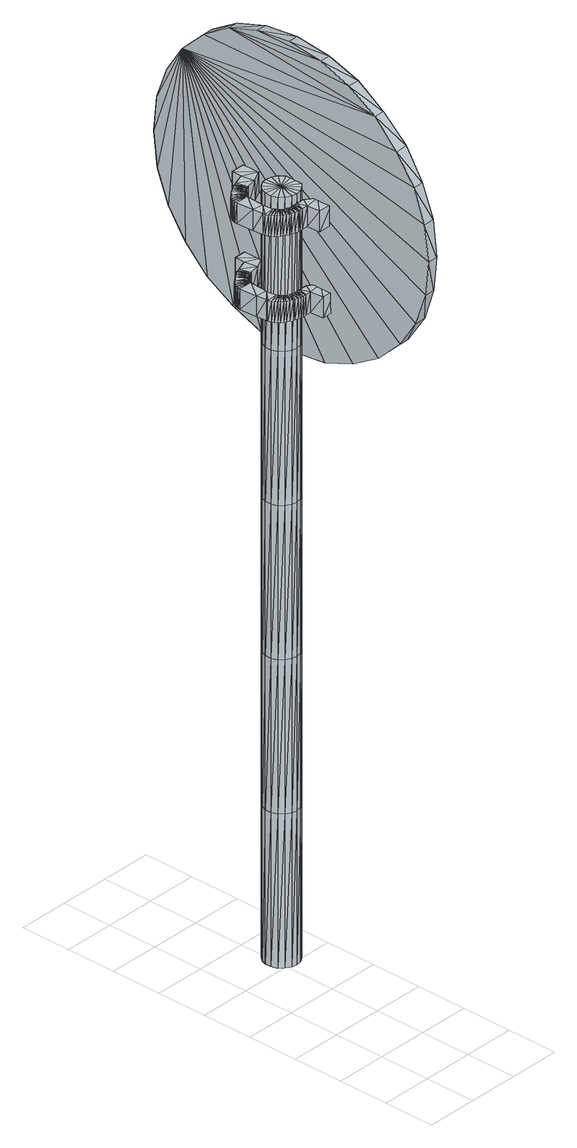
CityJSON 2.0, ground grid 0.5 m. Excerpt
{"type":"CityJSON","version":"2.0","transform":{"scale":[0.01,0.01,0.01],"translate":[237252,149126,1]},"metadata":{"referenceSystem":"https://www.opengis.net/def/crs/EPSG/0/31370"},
"CityObjects":{
"object1":{"type":"GenericCityObject","attributes":{"cluster":104,"mean_distance_to_centroid":0.229,"new_centroid_x":237252.13,"new_centroid_y":149127.52,"mean_distance_to_camera":14.47,"H1":0,"H2":0,"Z_final":108.92,"cluster2":-1,"proj_x":237245.87,"proj_y":149133.94,"id_line":66867,"bearing_l":225.71,"distance":8.96,"orientation":"left","G_obj":45.71},"geometry":[{"type":"MultiSurface","lod":"2","boundaries":[[[0,1,2]],[[2,1,3]],[[3,1,4]],[[4,1,5]],[[5,1,6]],[[1,7,6]],[[1,8,7]],[[1,9,8]],[[1,10,9]],[[1,11,10]],[[1,12,11]],[[1,13,12]],[[1,14,13]],[[15,14,1]],[[16,15,1]],[[17,16,1]],[[18,17,1]],[[0,18,1]],[[19,20,0]],[[19,0,2]],[[21,19,2]],[[21,2,3]],[[21,3,22]],[[22,3,4]],[[22,4,23]],[[23,4,5]],[[23,5,24]],[[24,5,6]],[[24,6,25]],[[25,6,7]],[[25,7,26]],[[26,7,8]],[[26,8,27]],[[8,9,27]],[[27,9,28]],[[9,10,28]],[[10,29,28]],[[10,11,29]],[[11,30,29]],[[11,12,30]],[[30,12,31]],[[31,12,13]],[[31,13,32]],[[32,13,14]],[[32,14,33]],[[33,14,15]],[[33,15,34]],[[34,15,16]],[[34,16,35]],[[35,16,17]],[[36,35,17]],[[18,36,17]],[[20,36,18]],[[20,18,0]],[[37,38,20]],[[37,20,19]],[[39,37,19]],[[21,39,19]],[[39,21,40]],[[40,21,22]],[[40,22,41]],[[41,22,23]],[[41,23,42]],[[42,23,24]],[[42,24,43]],[[43,24,25]],[[43,25,44]],[[44,25,26]],[[26,45,44]],[[26,27,45]],[[27,46,45]],[[27,28,46]],[[28,47,46]],[[28,29,47]],[[47,29,48]],[[29,30,48]],[[48,30,49]],[[49,30,31]],[[49,31,50]],[[50,31,32]],[[50,32,51]],[[51,32,33]],[[51,33,52]],[[52,33,34]],[[52,34,53]],[[53,34,35]],[[54,53,35]],[[54,35,36]],[[38,54,36]],[[38,36,20]],[[55,56,38]],[[55,38,37]],[[57,55,37]],[[57,37,39]],[[57,39,58]],[[58,39,40]],[[58,40,59]],[[59,40,41]],[[59,41,60]],[[60,41,42]],[[60,42,61]],[[61,42,43]],[[61,43,62]],[[62,43,44]],[[44,63,62]],[[44,45,63]],[[45,64,63]],[[45,46,64]],[[46,65,64]],[[46,47,65]],[[47,66,65]],[[47,48,66]],[[66,48,67]],[[67,48,49]],[[67,49,68]],[[68,49,50]],[[68,50,69]],[[69,50,51]],[[69,51,70]],[[70,51,52]],[[70,52,71]],[[71,52,53]],[[72,71,53]],[[72,53,54]],[[56,72,54]],[[56,54,38]],[[73,74,56]],[[73,56,55]],[[75,73,55]],[[75,55,57]],[[75,57,76]],[[76,57,58]],[[76,58,77]],[[77,58,59]],[[77,59,78]],[[78,59,60]],[[78,60,79]],[[79,60,61]],[[79,61,80]],[[80,61,62]],[[62,81,80]],[[62,63,81]],[[63,82,81]],[[63,64,82]],[[64,83,82]],[[64,65,83]],[[65,84,83]],[[65,66,84]],[[84,66,85]],[[85,66,67]],[[85,67,86]],[[86,67,68]],[[86,68,87]],[[87,68,69]],[[87,69,88]],[[88,69,70]],[[88,70,89]],[[89,70,71]],[[90,89,71]],[[90,71,72]],[[74,90,72]],[[74,72,56]],[[91,92,74]],[[91,74,73]],[[93,91,73]],[[93,73,75]],[[93,75,94]],[[94,75,76]],[[94,76,95]],[[95,76,77]],[[95,77,96]],[[96,77,78]],[[96,78,97]],[[97,78,79]],[[97,79,98]],[[98,79,80]],[[80,99,98]],[[80,81,99]],[[81,100,99]],[[81,82,100]],[[82,101,100]],[[82,83,101]],[[83,102,101]],[[83,84,102]],[[102,84,103]],[[103,84,85]],[[103,85,104]],[[104,85,86]],[[104,86,105]],[[105,86,87]],[[105,87,106]],[[106,87,88]],[[106,88,107]],[[107,88,89]],[[108,107,89]],[[108,89,90]],[[92,108,90]],[[92,90,74]],[[92,91,109]],[[91,93,109]],[[93,94,109]],[[94,95,109]],[[95,96,109]],[[109,96,97]],[[109,97,98]],[[109,98,99]],[[109,99,100]],[[109,100,101]],[[109,101,102]],[[109,102,103]],[[109,103,104]],[[105,109,104]],[[106,109,105]],[[107,109,106]],[[108,109,107]],[[92,109,108]],[[110,111,112]],[[113,112,114]],[[115,112,113]],[[116,112,115]],[[117,112,116]],[[118,112,117]],[[119,112,118]],[[120,112,119]],[[121,112,120]],[[122,112,121]],[[122,123,112]],[[123,110,112]],[[111,124,112]],[[124,125,112]],[[125,126,112]],[[126,127,112]],[[127,128,112]],[[128,129,112]],[[129,130,112]],[[130,131,112]],[[112,131,132]],[[131,133,132]],[[131,134,133]],[[133,134,135]],[[133,135,136]],[[135,137,136]],[[133,136,138]],[[136,139,138]],[[136,137,139]],[[137,140,139]],[[137,135,140]],[[135,141,140]],[[135,134,141]],[[134,142,141]],[[134,131,142]],[[131,143,142]],[[131,130,143]],[[143,130,144]],[[144,130,129]],[[144,129,145]],[[145,129,128]],[[145,128,146]],[[146,127,147]],[[147,127,126]],[[147,126,148]],[[148,126,125]],[[148,125,149]],[[149,125,124]],[[150,149,124]],[[150,124,111]],[[151,150,111]],[[151,111,110]],[[152,151,110]],[[152,110,123]],[[146,128,127]],[[153,123,122]],[[154,153,122]],[[154,122,121]],[[155,154,121]],[[155,121,120]],[[156,155,120]],[[156,120,119]],[[157,156,119]],[[157,119,118]],[[157,118,158]],[[158,118,117]],[[158,117,159]],[[153,152,123]],[[159,117,116]],[[159,116,160]],[[160,116,115]],[[160,115,161]],[[161,115,113]],[[161,113,162]],[[162,113,114]],[[162,114,163]],[[163,114,112]],[[163,112,164]],[[164,112,132]],[[132,165,164]],[[132,133,165]],[[133,138,165]],[[138,139,140]],[[161,162,163]],[[160,161,163]],[[159,160,163]],[[158,159,163]],[[157,158,163]],[[156,157,163]],[[155,156,163]],[[154,155,163]],[[153,154,163]],[[153,163,152]],[[152,163,151]],[[151,163,150]],[[150,163,149]],[[149,163,148]],[[148,163,147]],[[147,163,146]],[[146,163,145]],[[145,163,144]],[[144,163,143]],[[143,163,142]],[[163,164,142]],[[142,164,165]],[[142,165,141]],[[165,140,141]],[[165,138,140]],[[166,167,168]],[[168,167,169]],[[170,168,169]],[[170,169,171]],[[170,171,172]],[[172,171,173]],[[172,173,174]],[[174,173,175]],[[174,175,176]],[[176,175,177]],[[176,177,178]],[[178,177,179]],[[178,179,180]],[[180,179,181]],[[180,181,182]],[[182,181,183]],[[182,183,184]],[[184,183,185]],[[184,185,186]],[[186,185,187]],[[186,187,188]],[[188,187,189]],[[188,189,190]],[[190,189,191]],[[192,190,191]],[[192,191,193]],[[194,192,193]],[[194,193,195]],[[196,194,195]],[[196,195,197]],[[198,196,197]],[[198,197,199]],[[200,198,199]],[[200,199,201]],[[202,200,201]],[[202,201,203]],[[204,202,203]],[[204,203,205]],[[206,204,205]],[[206,205,207]],[[208,206,207]],[[208,207,209]],[[210,208,209]],[[210,209,211]],[[212,210,211]],[[212,211,213]],[[214,212,213]],[[214,213,215]],[[216,214,215]],[[216,215,217]],[[216,217,218]],[[218,217,219]],[[218,219,220]],[[220,219,221]],[[220,221,222]],[[222,221,223]],[[222,223,224]],[[224,223,225]],[[224,225,226]],[[226,225,227]],[[226,227,228]],[[228,227,229]],[[228,229,230]],[[230,229,231]],[[230,231,232]],[[232,231,233]],[[232,233,234]],[[234,233,235]],[[234,235,236]],[[236,235,237]],[[238,236,237]],[[238,237,239]],[[238,239,240]],[[240,239,241]],[[241,242,240]],[[241,243,242]],[[242,243,244]],[[244,243,245]],[[244,245,246]],[[246,245,247]],[[246,247,248]],[[248,247,249]],[[248,249,250]],[[250,249,251]],[[250,251,252]],[[252,251,253]],[[252,253,254]],[[254,253,255]],[[254,255,256]],[[256,255,257]],[[256,257,258]],[[258,257,259]],[[258,259,260]],[[260,259,261]],[[260,261,262]],[[262,261,263]],[[262,263,264]],[[264,263,265]],[[264,265,266]],[[266,265,267]],[[267,268,266]],[[267,269,268]],[[269,270,268]],[[269,271,270]],[[271,272,270]],[[271,273,272]],[[273,274,272]],[[273,275,274]],[[275,276,274]],[[275,277,276]],[[277,278,276]],[[277,279,278]],[[279,280,278]],[[279,281,280]],[[281,282,280]],[[281,283,282]],[[283,284,282]],[[283,285,284]],[[285,286,284]],[[285,287,286]],[[287,288,286]],[[287,289,288]],[[288,289,290]],[[290,289,291]],[[290,291,292]],[[292,291,293]],[[292,293,294]],[[294,293,295]],[[294,295,296]],[[296,295,297]],[[296,297,298]],[[298,297,299]],[[298,299,300]],[[300,299,301]],[[300,301,302]],[[302,301,303]],[[302,303,304]],[[304,303,305]],[[304,305,306]],[[306,305,307]],[[306,307,308]],[[308,307,309]],[[308,309,310]],[[310,309,311]],[[310,311,312]],[[312,311,313]],[[313,166,312]],[[313,167,166]],[[169,167,313]],[[169,313,171]],[[171,313,311]],[[173,171,311]],[[173,311,309]],[[175,173,309]],[[175,309,307]],[[177,175,307]],[[177,307,305]],[[179,177,305]],[[179,305,303]],[[181,179,303]],[[181,303,301]],[[183,181,301]],[[183,301,299]],[[183,299,297]],[[185,183,297]],[[185,297,295]],[[187,185,295]],[[187,295,293]],[[187,293,291]],[[189,187,291]],[[189,291,289]],[[189,289,287]],[[189,287,285]],[[191,189,285]],[[191,285,283]],[[193,191,283]],[[195,193,283]],[[195,283,281]],[[197,195,281]],[[199,197,281]],[[201,199,281]],[[201,281,279]],[[203,201,279]],[[205,203,279]],[[205,279,277]],[[205,277,207]],[[207,277,209]],[[209,277,275]],[[209,275,211]],[[211,275,273]],[[211,273,213]],[[213,273,271]],[[213,271,215]],[[215,271,269]],[[215,269,217]],[[217,269,219]],[[219,269,267]],[[219,267,221]],[[221,267,265]],[[221,265,223]],[[223,265,263]],[[223,263,225]],[[225,263,261]],[[225,261,227]],[[227,261,259]],[[227,259,229]],[[229,259,257]],[[229,257,255]],[[229,255,231]],[[231,255,253]],[[231,253,233]],[[233,253,251]],[[233,251,235]],[[251,249,235]],[[235,249,247]],[[235,247,237]],[[247,245,237]],[[237,245,243]],[[237,243,239]],[[239,243,241]],[[238,240,242]],[[168,312,166]],[[170,312,168]],[[170,310,312]],[[172,310,170]],[[172,308,310]],[[174,308,172]],[[174,306,308]],[[176,306,174]],[[176,304,306]],[[178,304,176]],[[178,302,304]],[[180,302,178]],[[180,300,302]],[[182,300,180]],[[182,298,300]],[[182,296,298]],[[184,296,182]],[[184,294,296]],[[186,294,184]],[[186,292,294]],[[186,290,292]],[[188,290,186]],[[188,288,290]],[[188,286,288]],[[188,284,286]],[[190,284,188]],[[190,282,284]],[[192,282,190]],[[194,282,192]],[[194,280,282]],[[196,280,194]],[[198,280,196]],[[200,280,198]],[[200,278,280]],[[202,278,200]],[[204,278,202]],[[204,276,278]],[[204,206,276]],[[206,208,276]],[[208,274,276]],[[208,210,274]],[[210,272,274]],[[210,212,272]],[[212,270,272]],[[212,214,270]],[[214,268,270]],[[214,216,268]],[[216,218,268]],[[218,266,268]],[[218,220,266]],[[220,264,266]],[[220,222,264]],[[222,262,264]],[[222,224,262]],[[224,260,262]],[[224,226,260]],[[226,258,260]],[[226,228,258]],[[228,256,258]],[[228,254,256]],[[228,230,254]],[[230,252,254]],[[230,232,252]],[[232,250,252]],[[232,234,250]],[[250,234,248]],[[234,246,248]],[[234,236,246]],[[246,236,244]],[[236,242,244]],[[236,238,242]],[[314,315,316]],[[316,315,317]],[[318,316,317]],[[318,317,319]],[[318,319,320]],[[320,319,321]],[[320,321,322]],[[322,321,323]],[[322,323,324]],[[324,323,325]],[[324,325,326]],[[326,325,327]],[[326,327,328]],[[328,327,329]],[[328,329,330]],[[330,329,331]],[[330,331,332]],[[332,331,333]],[[332,333,334]],[[334,333,335]],[[334,335,336]],[[336,335,337]],[[336,337,338]],[[338,337,339]],[[340,338,339]],[[340,339,341]],[[342,340,341]],[[342,341,343]],[[344,342,343]],[[344,343,345]],[[346,344,345]],[[346,345,347]],[[348,346,347]],[[348,347,349]],[[350,348,349]],[[350,349,351]],[[352,350,351]],[[352,351,353]],[[354,352,353]],[[354,353,355]],[[356,354,355]],[[356,355,357]],[[358,356,357]],[[358,357,359]],[[360,358,359]],[[360,359,361]],[[362,360,361]],[[362,361,363]],[[364,362,363]],[[364,363,365]],[[364,365,366]],[[366,365,367]],[[366,367,368]],[[368,367,369]],[[368,369,370]],[[370,369,371]],[[370,371,372]],[[372,371,373]],[[372,373,374]],[[374,373,375]],[[374,375,376]],[[376,375,377]],[[376,377,378]],[[378,377,379]],[[378,379,380]],[[380,379,381]],[[380,381,382]],[[382,381,383]],[[382,383,384]],[[384,383,385]],[[386,384,385]],[[386,385,387]],[[386,387,388]],[[388,387,389]],[[389,390,388]],[[389,391,390]],[[390,391,392]],[[392,391,393]],[[392,393,394]],[[394,393,395]],[[394,395,396]],[[396,395,397]],[[396,397,398]],[[398,397,399]],[[398,399,400]],[[400,399,401]],[[400,401,402]],[[402,401,403]],[[402,403,404]],[[404,403,405]],[[404,405,406]],[[406,405,407]],[[406,407,408]],[[408,407,409]],[[408,409,410]],[[410,409,411]],[[410,411,412]],[[412,411,413]],[[412,413,414]],[[414,413,415]],[[415,416,414]],[[415,417,416]],[[417,418,416]],[[417,419,418]],[[419,420,418]],[[419,421,420]],[[421,422,420]],[[421,423,422]],[[423,424,422]],[[423,425,424]],[[425,426,424]],[[425,427,426]],[[427,428,426]],[[427,429,428]],[[429,430,428]],[[429,431,430]],[[431,432,430]],[[431,433,432]],[[433,434,432]],[[433,435,434]],[[435,436,434]],[[435,437,436]],[[436,437,438]],[[438,437,439]],[[438,439,440]],[[440,439,441]],[[440,441,442]],[[442,441,443]],[[442,443,444]],[[444,443,445]],[[444,445,446]],[[446,445,447]],[[446,447,448]],[[448,447,449]],[[448,449,450]],[[450,449,451]],[[450,451,452]],[[452,451,453]],[[452,453,454]],[[454,453,455]],[[454,455,456]],[[456,455,457]],[[456,457,458]],[[458,457,459]],[[458,459,460]],[[460,459,461]],[[461,314,460]],[[461,315,314]],[[317,315,461]],[[317,461,319]],[[319,461,459]],[[321,319,459]],[[321,459,457]],[[323,321,457]],[[323,457,455]],[[325,323,455]],[[325,455,453]],[[327,325,453]],[[327,453,451]],[[329,327,451]],[[329,451,449]],[[331,329,449]],[[331,449,447]],[[331,447,445]],[[333,331,445]],[[333,445,443]],[[335,333,443]],[[335,443,441]],[[335,441,439]],[[337,335,439]],[[337,439,437]],[[337,437,435]],[[337,435,433]],[[339,337,433]],[[339,433,431]],[[341,339,431]],[[343,341,431]],[[343,431,429]],[[345,343,429]],[[347,345,429]],[[349,347,429]],[[349,429,427]],[[351,349,427]],[[353,351,427]],[[353,427,425]],[[353,425,355]],[[355,425,357]],[[357,425,423]],[[357,423,359]],[[359,423,421]],[[359,421,361]],[[361,421,419]],[[361,419,363]],[[363,419,417]],[[363,417,365]],[[365,417,367]],[[367,417,415]],[[367,415,369]],[[369,415,413]],[[369,413,371]],[[371,413,411]],[[371,411,373]],[[373,411,409]],[[373,409,375]],[[375,409,407]],[[375,407,377]],[[377,407,405]],[[377,405,403]],[[377,403,379]],[[379,403,401]],[[379,401,381]],[[381,401,399]],[[381,399,383]],[[399,397,383]],[[383,397,395]],[[383,395,385]],[[395,393,385]],[[385,393,391]],[[385,391,387]],[[387,391,389]],[[386,388,390]],[[316,460,314]],[[318,460,316]],[[318,458,460]],[[320,458,318]],[[320,456,458]],[[322,456,320]],[[322,454,456]],[[324,454,322]],[[324,452,454]],[[326,452,324]],[[326,450,452]],[[328,450,326]],[[328,448,450]],[[330,448,328]],[[330,446,448]],[[330,444,446]],[[332,444,330]],[[332,442,444]],[[334,442,332]],[[334,440,442]],[[334,438,440]],[[336,438,334]],[[336,436,438]],[[336,434,436]],[[336,432,434]],[[338,432,336]],[[338,430,432]],[[340,430,338]],[[342,430,340]],[[342,428,430]],[[344,428,342]],[[346,428,344]],[[348,428,346]],[[348,426,428]],[[350,426,348]],[[352,426,350]],[[352,424,426]],[[352,354,424]],[[354,356,424]],[[356,422,424]],[[356,358,422]],[[358,420,422]],[[358,360,420]],[[360,418,420]],[[360,362,418]],[[362,416,418]],[[362,364,416]],[[364,366,416]],[[366,414,416]],[[366,368,414]],[[368,412,414]],[[368,370,412]],[[370,410,412]],[[370,372,410]],[[372,408,410]],[[372,374,408]],[[374,406,408]],[[374,376,406]],[[376,404,406]],[[376,402,404]],[[376,378,402]],[[378,400,402]],[[378,380,400]],[[380,398,400]],[[380,382,398]],[[398,382,396]],[[382,394,396]],[[382,384,394]],[[394,384,392]],[[384,390,392]],[[384,386,390]]]}]}
},
"vertices":[
[58,230,1],[58,213,1],[53,229,1],[48,226,1],[44,221,1],[42,216,1],[42,210,1],[44,204,1],[48,200,1],[53,197,1],[58,196,1],[64,197,1],[69,200,1],[73,204,1],[75,210,1],[75,216,1],[73,221,1],[69,226,1],[64,229,1],[53,229,150],[58,230,150],[48,226,150],[44,221,150],[42,216,150],[42,210,150],[44,204,150],[48,200,150],[53,197,150],[58,196,150],[64,197,150],[69,200,150],[73,204,150],[75,210,150],[75,216,150],[73,221,150],[69,226,150],[64,229,150],[53,229,299],[58,230,299],[48,226,299],[44,221,299],[42,216,299],[42,210,299],[44,204,299],[48,200,299],[53,197,299],[58,196,299],[64,197,299],[69,200,299],[73,204,299],[75,210,299],[75,216,299],[73,221,299],[69,226,299],[64,229,299],[53,229,448],[58,230,448],[48,226,448],[44,221,448],[42,216,448],[42,210,448],[44,204,448],[48,200,448],[53,197,448],[58,196,448],[64,197,448],[69,200,448],[73,204,448],[75,210,448],[75,216,448],[73,221,448],[69,226,448],[64,229,448],[53,229,597],[58,230,597],[48,226,597],[44,221,597],[42,216,597],[42,210,597],[44,204,597],[48,200,597],[53,197,597],[58,196,597],[64,197,597],[69,200,597],[73,204,597],[75,210,597],[75,216,597],[73,221,597],[69,226,597],[64,229,597],[53,229,746],[58,230,746],[48,226,746],[44,221,746],[42,216,746],[42,210,746],[44,204,746],[48,200,746],[53,197,746],[58,196,746],[64,197,746],[69,200,746],[73,204,746],[75,210,746],[75,216,746],[73,221,746],[69,226,746],[64,229,746],[58,213,746],[76,150,593],[76,122,610],[71,334,822],[72,363,763],[72,352,794],[73,367,728],[73,363,694],[74,352,662],[75,334,634],[75,310,610],[76,282,593],[76,251,581],[76,216,577],[76,181,581],[76,98,634],[75,80,662],[75,69,694],[74,65,728],[73,69,763],[73,80,794],[72,98,822],[72,122,846],[71,310,846],[71,282,864],[71,150,864],[71,181,875],[71,251,875],[71,216,879],[81,251,875],[81,216,879],[81,181,875],[82,150,864],[82,122,846],[83,98,823],[83,80,795],[84,69,763],[84,65,728],[85,69,694],[86,80,662],[86,98,634],[86,122,611],[87,150,593],[87,181,581],[87,216,577],[86,251,581],[86,282,593],[86,310,611],[85,334,634],[85,352,662],[84,363,694],[83,367,728],[83,363,763],[82,352,795],[82,334,823],[82,310,846],[81,282,864],[80,268,652],[80,268,632],[63,268,652],[63,268,632],[63,258,652],[63,258,632],[52,254,652],[52,254,632],[50,253,652],[50,253,632],[49,253,652],[49,253,632],[47,252,652],[47,252,632],[45,251,652],[45,251,632],[44,250,652],[44,250,632],[42,249,652],[42,249,632],[41,248,652],[41,248,632],[36,244,652],[36,244,632],[34,243,652],[34,243,632],[33,241,652],[33,241,632],[32,240,652],[32,240,632],[31,238,652],[31,238,632],[31,237,652],[31,237,632],[30,235,652],[30,235,632],[30,233,652],[30,233,632],[31,216,652],[31,216,632],[32,206,652],[32,206,632],[32,204,652],[32,204,632],[33,201,652],[33,201,632],[34,199,652],[34,199,632],[36,197,652],[36,197,632],[37,195,652],[37,195,632],[39,193,652],[39,193,632],[41,192,652],[41,192,632],[44,191,652],[44,191,632],[46,189,652],[46,189,632],[48,189,652],[48,189,632],[51,188,652],[51,188,632],[54,187,652],[54,187,632],[56,187,652],[56,187,632],[59,187,652],[59,187,632],[65,187,652],[65,187,632],[66,174,652],[66,174,632],[80,174,652],[80,174,632],[80,189,652],[80,189,632],[70,196,652],[70,196,632],[62,196,652],[62,196,632],[60,196,652],[60,196,632],[58,196,652],[58,196,632],[57,196,652],[57,196,632],[55,196,652],[55,196,632],[53,196,652],[53,196,632],[52,197,652],[52,197,632],[50,197,652],[50,197,632],[48,198,652],[48,198,632],[47,199,652],[47,199,632],[46,200,652],[46,200,632],[45,201,652],[45,201,632],[44,202,652],[44,202,632],[44,203,652],[44,203,632],[43,205,652],[43,205,632],[42,215,652],[42,215,632],[43,233,652],[43,233,632],[43,234,652],[43,234,632],[43,235,652],[43,235,632],[43,236,652],[43,236,632],[44,237,652],[44,237,632],[45,238,652],[45,238,632],[46,239,652],[46,239,632],[46,240,652],[46,240,632],[47,240,652],[47,240,632],[48,240,652],[48,240,632],[49,241,652],[49,241,632],[50,241,652],[50,241,632],[51,242,652],[51,242,632],[52,242,652],[52,242,632],[53,242,652],[53,242,632],[55,243,652],[55,243,632],[65,245,652],[65,245,632],[77,251,652],[77,251,632],[76,268,737],[76,268,717],[59,268,737],[59,268,717],[59,258,737],[59,258,717],[48,254,737],[48,254,717],[46,253,737],[46,253,717],[45,253,737],[45,253,717],[43,252,737],[43,252,717],[41,251,737],[41,251,717],[40,250,737],[40,250,717],[38,249,737],[38,249,717],[36,248,737],[36,248,717],[32,244,737],[32,244,717],[30,243,737],[30,243,717],[29,241,737],[29,241,717],[28,240,737],[28,240,717],[27,238,737],[27,238,717],[27,237,737],[27,237,717],[26,235,737],[26,235,717],[26,233,737],[26,233,717],[27,216,737],[27,216,717],[28,206,737],[28,206,717],[28,204,737],[28,204,717],[29,201,737],[29,201,717],[30,199,737],[30,199,717],[32,197,737],[32,197,717],[33,195,737],[33,195,717],[35,193,737],[35,193,717],[37,192,737],[37,192,717],[40,191,737],[40,191,717],[42,189,737],[42,189,717],[44,189,737],[44,189,717],[47,188,737],[47,188,717],[50,187,737],[50,187,717],[52,187,737],[52,187,717],[55,187,737],[55,187,717],[61,187,737],[61,187,717],[62,174,737],[62,174,717],[76,174,737],[76,174,717],[76,189,737],[76,189,717],[66,196,737],[66,196,717],[58,196,737],[58,196,717],[56,196,737],[56,196,717],[54,196,737],[54,196,717],[53,196,737],[53,196,717],[51,196,737],[51,196,717],[49,196,737],[49,196,717],[48,197,737],[48,197,717],[46,197,737],[46,197,717],[44,198,737],[44,198,717],[43,199,737],[43,199,717],[42,200,737],[42,200,717],[41,201,737],[41,201,717],[40,202,737],[40,202,717],[40,203,737],[40,203,717],[39,205,737],[39,205,717],[38,215,737],[38,215,717],[39,233,737],[39,233,717],[39,234,737],[39,234,717],[39,235,737],[39,235,717],[39,236,737],[39,236,717],[40,237,737],[40,237,717],[41,238,737],[41,238,717],[42,239,737],[42,239,717],[42,240,737],[42,240,717],[43,240,737],[43,240,717],[44,240,737],[44,240,717],[45,241,737],[45,241,717],[46,241,737],[46,241,717],[47,242,737],[47,242,717],[48,242,737],[48,242,717],[49,242,737],[49,242,717],[51,243,737],[51,243,717],[61,245,737],[61,245,717],[73,251,737],[73,251,717]
]}
